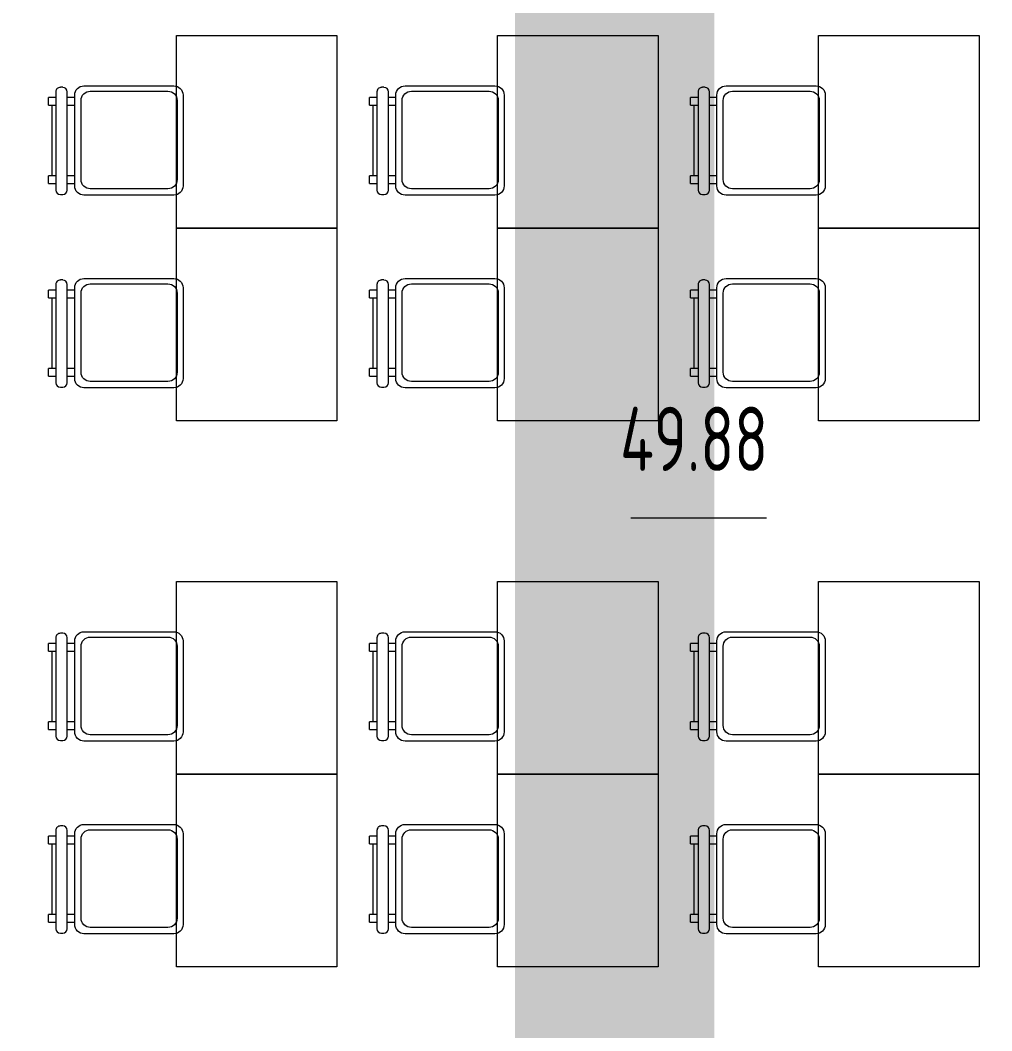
# Model space of a CAD drawing. Header units: millimetres. Extents: x 0 to 168960, y -92093 to 443706.
# Drawn here: x 32644 to 35670, y 215921 to 219068 of the extents above; entities that cross this region are included whole.
import ezdxf
from ezdxf.enums import TextEntityAlignment as Align

# ---------------------------------------------------------------- set-up
doc = ezdxf.new("R2018")
doc.units = ezdxf.units.MM
for name, color, linetype, lineweight in [('_0', 7, 'Continuous', 15), ('АР_Названия помещений', 124, 'Continuous', 5), ('АР_Номер помещения', 1, 'Continuous', 25), ('АР_Помещения_площадь', 19, 'Continuous', 9)]:
    doc.layers.add(name, color=color, linetype=linetype, lineweight=lineweight)
doc.styles.add('ISOCPEUR', font='isocpeur.ttf', dxfattribs={"height": 175})
doc.styles.get("Standard").update_dxf_attribs({"font": 'arial.ttf'})

# ---------------------------------------------------------------- blocks, each defined once
blk = doc.blocks.new('*U313')
at = {"color": 8, "style": 'ISOCPEUR', "width": 0.7, "flags": 1}
blk.add_attdef('КАТЕГОРИЯ', (-499.2, -2092.2), '', height=250, dxfattribs=at)
at = {"layer": 'АР_Номер помещения', "color": 8, "style": 'ISOCPEUR', "width": 0.7}
blk.add_attdef('НОМЕР_ПОМЕЩЕНИЯ', text='', height=300, dxfattribs=at).set_placement((-17991.4, 9086.8), align=Align.MIDDLE_CENTER)
at = {"layer": 'АР_Помещения_площадь', "color": 8, "style": 'ISOCPEUR', "width": 0.7}
blk.add_attdef('ПЛОЩАДЬ_ПОМЕЩЕНИЯ', text='', height=200, dxfattribs=at).set_placement((-16295.6, 2793.5), align=Align.MIDDLE_RIGHT)
at = {"layer": 'АР_Помещения_площадь', "color": 8, "lineweight": 30, "width": 0.7, "flags": 104}
blk.add_attdef('ИМЯ_ПОМЕЩЕНИЯ', text='', height=100, dxfattribs=at).set_placement((157.6, 1217.1), align=Align.MIDDLE_CENTER)
blk = doc.blocks.new('*U320')
at = {"layer": 'АР_Помещения_площадь', "color": 8}
blk.add_line((-11662.5, 4757), (-12084.8, 4757), dxfattribs=at)
at = {"color": 8, "style": 'ISOCPEUR', "width": 0.7, "flags": 1}
blk.add_attdef('КАТЕГОРИЯ', (-499.2, -2092.2), '', height=250, dxfattribs=at)
at = {"layer": 'АР_Номер помещения', "color": 8, "style": 'ISOCPEUR', "width": 0.7}
blk.add_attdef('НОМЕР_ПОМЕЩЕНИЯ', text='', height=300, dxfattribs=at).set_placement((-10244.5, 2689.6), align=Align.MIDDLE_CENTER)
at = {"layer": 'АР_Помещения_площадь', "color": 8, "style": 'ISOCPEUR', "width": 0.7}
blk.add_attdef('ПЛОЩАДЬ_ПОМЕЩЕНИЯ', text='', height=200, dxfattribs=at).set_placement((-11657.6, 5003.5), align=Align.MIDDLE_RIGHT)
at = {"layer": 'АР_Помещения_площадь', "color": 8, "lineweight": 30, "width": 0.7, "flags": 104}
blk.add_attdef('ИМЯ_ПОМЕЩЕНИЯ', text='', height=100, dxfattribs=at).set_placement((157.6, 1217.1), align=Align.MIDDLE_CENTER)
blk = doc.blocks.new('*U362')
at = {"color": 8, "style": 'ISOCPEUR', "width": 0.7, "flags": 1}
blk.add_attdef('КАТЕГОРИЯ', (-499.2, -2092.2), '', height=250, dxfattribs=at)
at = {"layer": 'АР_Номер помещения', "color": 8, "style": 'ISOCPEUR', "width": 0.7}
blk.add_attdef('НОМЕР_ПОМЕЩЕНИЯ', text='', height=300, dxfattribs=at).set_placement((-17564.9, 2858.2), align=Align.MIDDLE_CENTER)
at = {"layer": 'АР_Помещения_площадь', "color": 8, "style": 'ISOCPEUR', "width": 0.7}
blk.add_attdef('ПЛОЩАДЬ_ПОМЕЩЕНИЯ', text='', height=200, dxfattribs=at).set_placement((-1475.6, 2342.5), align=Align.MIDDLE_RIGHT)
at = {"layer": 'АР_Помещения_площадь', "color": 8, "lineweight": 30, "width": 0.7, "flags": 104}
blk.add_attdef('ИМЯ_ПОМЕЩЕНИЯ', text='', height=100, dxfattribs=at).set_placement((157.6, 1217.1), align=Align.MIDDLE_CENTER)
blk = doc.blocks.new('стул №3-5')
at = {"color": 8, "linetype": 'ByBlock', "extrusion": (-6.19742e-05, 0.000470712, 1)}
for p, q in [((-15372.7, 16664.9, 196.8), (-15348.5, 16664.9, 196.8)), ((-15372.7, 16664.9, 196.8), (-15372.7, 16641.7, 196.8)), ((-15348.5, 16641.7, 196.8), (-15348.5, 16664.9, 196.8)), ((-15348.5, 16653.3, 196.8), (-15128.7, 16653.3, 196.8)), ((-15128.7, 16664.9, 196.8), (-15104.4, 16664.9, 196.8)), ((-15128.7, 16664.9, 196.8), (-15128.7, 16641.7, 196.8)), ((-15104.4, 16641.7, 196.8), (-15104.4, 16664.9, 196.8)), ((-15407, 16627.7, 196.8), (-15407, 16619.9, 196.8)), ((-15086.8, 16641.7, 196.8), (-15393.1, 16641.7, 196.8)), ((-15072.8, 16619.9, 196.8), (-15072.8, 16627.7, 196.8)), ((-15393.1, 16605.9, 196.8), (-15086.8, 16605.9, 196.9)), ((-15372.7, 16605.9, 196.8), (-15372.7, 16583.2, 196.9)), ((-15348.5, 16583.2, 196.9), (-15348.5, 16605.9, 196.8)), ((-15128.7, 16605.9, 196.9), (-15128.7, 16583.2, 196.9)), ((-15104.4, 16583.2, 196.9), (-15104.4, 16605.9, 196.9))]:
    blk.add_line(p, q, dxfattribs=at)
at = {"color": 8, "ltscale": 100, "extrusion": (-6.19742e-05, 0.000470712, 1), "elevation": 205.6}
for points in [[(-15379.9, 16582.9), (-15097, 16582.9, -0.414169), (-15068.3, 16554.2), (-15068.3, 16274.2, -0.414258), (-15097, 16245.5), (-15379.9, 16245.5, -0.414169), (-15408.6, 16274.2), (-15408.6, 16554.2, -0.414258)], [(-15360.2, 16563.2), (-15113.6, 16563.2, -0.414214), (-15084.9, 16534.4), (-15084.9, 16292.6, -0.414214), (-15113.6, 16263.9), (-15360.2, 16263.9, -0.414214), (-15388.9, 16292.6), (-15388.9, 16534.4, -0.414214)]]:
    blk.add_lwpolyline(points, format="xyb", close=True, dxfattribs=at)
at = {"color": 8, "linetype": 'ByBlock', "extrusion": (-6.19742e-05, 0.000470712, 1)}
for centre, start, end in [((-15393, 16627.6, 205.6), 90, 180), ((-15393, 16619.8, 205.6), 180, 270), ((-15086.8, 16627.6, 205.6), 0, 90), ((-15086.8, 16619.8, 205.6), 270, 0)]:
    blk.add_arc(centre, 13.9, start, end, dxfattribs=at)
blk = doc.blocks.new('_стол№3-№5')
at = {"color": 8}
blk.add_lwpolyline([(-169868.3, 526261.4), (-169368.3, 526261.4), (-169368.3, 525661.4), (-169868.3, 525661.4)], close=True, dxfattribs=at)

msp = doc.modelspace()

# ---------------------------------------------------------------- block references
at = {"layer": '_0'}
ref = msp.add_blockref('*U362', (49645.182, 311704.592), dxfattribs=at)
lines = msp.add_mtext('\\W0.8000;Кабинет информатики и информационных\\Pтехнологий с возможностью деления\\Pтрансформируемой перегородкой на два\\Pпомещения', dxfattribs={"layer": 'АР_Названия помещений', "color": 8, "insert": (33695.117, 321446.171), "char_height": 6603.18335, "width": 1779.62855, "attachment_point": 1})
ref.add_attrib('ИМЯ_ПОМЕЩЕНИЯ', '', (33695.117, 321446.171), dxfattribs={"flags": 104}).embed_mtext(lines)
for name, p, rotation in [('_стол№3-№5', (-136238.226, 744681.507), 180), ('_стол№3-№5', (-135238.226, 744681.507), 180), ('_стол№3-№5', (-134238.226, 744681.507), 180), ('стул №3-5', (49396.412, 233931.416), 89.99999999999999), ('стул №3-5', (50396.412, 233931.416), 89.99999999999999), ('стул №3-5', (51396.412, 233931.416), 89.99999999999999), ('_стол№3-№5', (-136238.226, 744081.507), 180), ('_стол№3-№5', (-135238.226, 744081.507), 180), ('_стол№3-№5', (-134238.226, 744081.507), 180), ('стул №3-5', (49396.412, 233331.416), 89.99999999999999), ('стул №3-5', (50396.412, 233331.416), 89.99999999999999), ('стул №3-5', (51396.412, 233331.416), 89.99999999999999), ('_стол№3-№5', (-136238.226, 742981.507), 180), ('_стол№3-№5', (-135238.226, 742981.507), 180), ('_стол№3-№5', (-134238.226, 742981.507), 180), ('стул №3-5', (49396.412, 232231.416), 89.99999999999999), ('стул №3-5', (50396.412, 232231.416), 89.99999999999999), ('стул №3-5', (51396.412, 232231.416), 89.99999999999999), ('_стол№3-№5', (-136238.226, 742381.507), 180), ('_стол№3-№5', (-135238.226, 742381.507), 180), ('_стол№3-№5', (-134238.226, 742381.507), 180), ('стул №3-5', (49396.412, 231631.416), 89.99999999999999), ('стул №3-5', (50396.412, 231631.416), 89.99999999999999), ('стул №3-5', (51396.412, 231631.416), 89.99999999999999)]:
    msp.add_blockref(name, p, dxfattribs=dict(at, rotation=rotation))
ref = msp.add_blockref('*U313', (27538.428, 209421.205), dxfattribs=at)
lines = msp.add_mtext('\\W0.8000;Учебный кабинет', dxfattribs={"layer": 'АР_Названия помещений', "color": 8, "insert": (9204.492, 217630.052), "char_height": 7901.09076, "width": 2057.4742, "attachment_point": 1})
ref.add_attrib('ИМЯ_ПОМЕЩЕНИЯ', '', (9204.492, 217630.052), dxfattribs={"flags": 104}).embed_mtext(lines)
ref = msp.add_blockref('*U320', (46630.55, 212760.209), dxfattribs=at)
ref.add_attrib('ПЛОЩАДЬ_ПОМЕЩЕНИЯ', '49.88', dxfattribs={"layer": 'АР_Помещения_площадь', "color": 8, "height": 200, "style": 'ISOCPEUR', "width": 0.7}).set_placement((34972.974, 217763.74), align=Align.MIDDLE_RIGHT)

doc.saveas('drawing.dxf')
